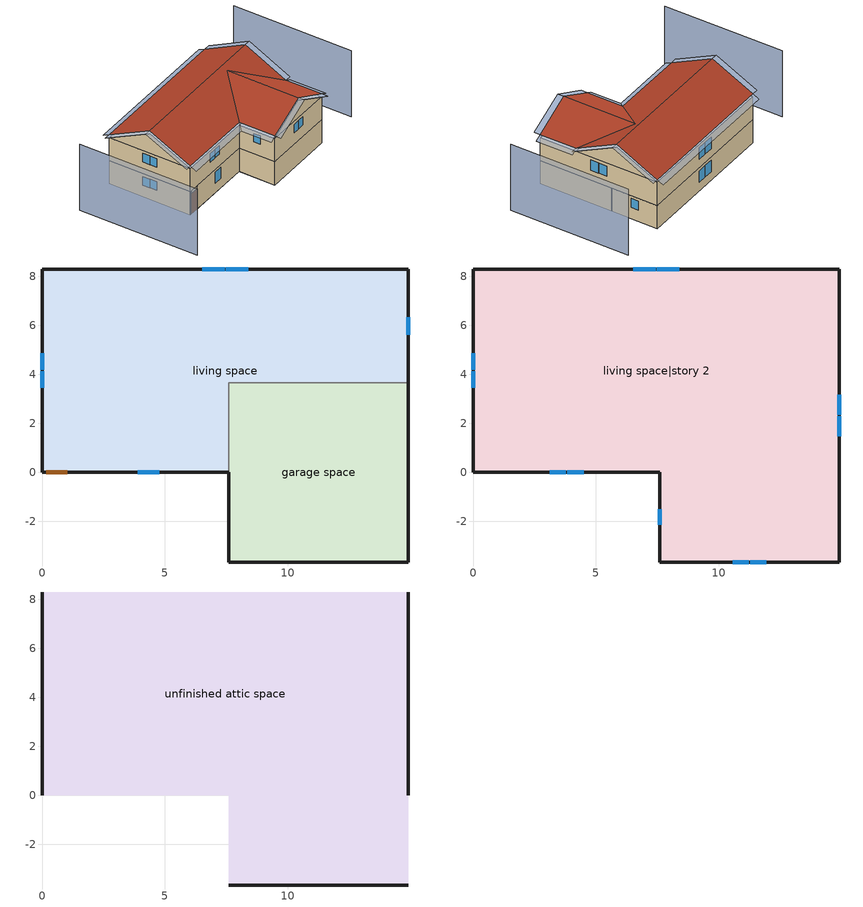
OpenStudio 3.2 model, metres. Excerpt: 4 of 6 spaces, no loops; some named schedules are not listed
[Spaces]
garage space
 floor foundation (FloorFndGrndUnfinSlab): 7.61,-3.66 7.61,3.66 14.92,3.66 14.92,-3.66 z0
 wall outside (WallExtUninsUnfin): 7.61,0 7.61,-3.66 14.92,-3.66 14.92,3.66 z0:2.44
 wall to living space (WallIntFinInsUnfin Reversed): 14.92,3.66 7.61,3.66 7.61,0 z0:2.44
living space
 floor foundation (FloorFndGrndFinSlab): 0,0 0,8.29 14.92,8.29 14.92,3.66 7.61,3.66 7.61,0 z0
 wall outside (WallExtInsFin): 14.92,3.66 14.92,8.29 0,8.29 0,0 0.13,0 1.05,0 7.61,0 z0:2.44
 window (WindowConstruction): 3.89,0 4.76,0 z0.98:2.13; 8.4,8.29 7.49,8.29 / 7.43,8.29 6.53,8.29 z0.93:2.13; 0,4.85 0,4.18 / 0,4.11 0,3.44 z1.23:2.13; 14.92,5.62 14.92,6.33 z1.18:2.13
 door (Door): 0.15,0 1.02,0 z0:2.13
living space|story 2
 floor to garage space (FloorFinInsUnfin): 14.92,3.66 14.92,-3.66 7.61,-3.66 7.61,3.66 z2.44
 floor to living space (FloorFinUninsFin): 14.92,8.29 14.92,3.66 7.61,3.66 7.61,0 0,0 0,8.29 z2.44
 wall outside (WallExtInsFin): 0,8.29 0,0 7.61,0 7.61,-3.66 14.92,-3.66 14.92,8.29 0,8.29 z2.44:4.88
 window (WindowConstruction): 10.58,-3.66 11.23,-3.66 / 11.29,-3.66 11.94,-3.66 z3.71:4.57; 3.11,0 3.77,0 / 3.83,0 4.5,0 z3.69:4.57; 8.4,8.29 7.49,8.29 / 7.43,8.29 6.53,8.29 z3.37:4.57; 0,4.85 0,4.18 / 0,4.11 0,3.44 z3.67:4.57; 7.61,-1.51 7.61,-2.15 z3.73:4.57; 14.92,1.48 14.92,2.29 / 14.92,2.35 14.92,3.16 z3.49:4.57
unfinished attic space
 floor to living space|story 2 (FloorFinInsUnfinAttic): 14.92,8.29 14.92,0 0,0 0,8.29 z4.88; 7.61,-3.66 7.61,0 14.92,0 14.92,-3.66 z4.88
 wall outside (WallExtUninsUnfin): 0,4.14,6.95 0,8.29,4.88 0,0,4.88; 14.92,4.14,6.95 14.92,0,4.88 14.92,8.29,4.88; 7.61,-3.66,4.88 14.92,-3.66,4.88 11.26,-3.66,6.71
 roof outside (RoofUnfinInsExt): 0,4.14,7.25 14.92,4.14,7.25 14.92,8.29,5.18 0,8.29,5.18; 7.61,0,5.18 7.61,-3.66,5.18 11.26,-3.66,7.01 11.26,3.66,7.01; 14.92,0,5.18 11.26,3.66,7.01 11.26,-3.66,7.01 14.92,-3.66,5.18; 0,4.14,7.25 0,0,5.18 7.61,0,5.18 11.26,3.66,7.01 14.92,0,5.18 14.92,4.14,7.25
shading: -4.57,8.29 -4.57,-3.66 / 19.49,-3.66 19.49,8.29 z0:6.95; 14.92,5.62 14.92,6.33 z1.18:2.13; 14.92,2.35 14.92,3.16 / 14.92,1.48 14.92,2.29 z3.49:4.57; 3.89,0 4.76,0 z0.98:2.13; 0,4.11 0,3.44 / 0,4.85 0,4.18 z1.23:2.13; 3.83,0 4.5,0 / 3.11,0 3.77,0 z3.69:4.57; 10.58,-3.66 11.23,-3.66 / 11.29,-3.66 11.94,-3.66 z3.71:4.57; 8.4,8.29 7.49,8.29 / 7.43,8.29 6.53,8.29 z3.37:4.57; 8.4,8.29 7.49,8.29 / 7.43,8.29 6.53,8.29 z0.93:2.13; 0,4.11 0,3.44 / 0,4.85 0,4.18 z3.67:4.57; 7.61,-1.51 7.61,-2.15 z3.73:4.57; 15.53,-3.66,4.88 15.53,0,4.88 14.92,0,5.18 14.92,-3.66,5.18; 11.26,-4.27,7.01 14.92,-4.27,5.18 14.92,-3.66,5.18 11.26,-3.66,7.01; -0.61,8.29,5.18 -0.61,4.14,7.25 0,4.14,7.25 0,8.29,5.18; 15.53,4.14,7.25 15.53,8.29,5.18 14.92,8.29,5.18 14.92,4.14,7.25; 14.92,8.9,4.88 0,8.9,4.88 0,8.29,5.18 14.92,8.29,5.18; -0.61,4.14,7.25 -0.61,0,5.18 0,0,5.18 0,4.14,7.25; 0,-0.61,4.88 7.61,-0.61,4.88 7.61,0,5.18 0,0,5.18; 15.53,0,5.18 15.53,4.14,7.25 14.92,4.14,7.25 14.92,0,5.18; 7,0,4.88 7,-3.66,4.88 7.61,-3.66,5.18 7.61,0,5.18; 7.61,-4.27,5.18 11.26,-4.27,7.01 11.26,-3.66,7.01 7.61,-3.66,5.18
[Building]
Building 1: North Axis {deg}=0; Standards Number of Stories=2; Standards Number of Above Ground Stories=2; Standards Building Type=singlefamilydetached; Standards Number of Living Units=1
[Site]
Burlington International Ap_VT_USA: Latitude {deg}=44.47; Longitude {deg}=-73.15; Time Zone {hr}=-5; Elevation {m}=101; Terrain=Suburbs
[ClimateZones]
Climate Zone Institution Name 1=Building America; Climate Zone Document Year 1=0; Climate Zone Value 1=Cold
[Site:WaterMainsTemperature]
Calculation Method=Correlation; Annual Average Outdoor Air Temperature {C}=7.86614; Maximum Difference In Monthly Average Outdoor Air Temperatures {deltaC}=28.2745
[Site:GroundTemperature:Deep]
7.86614, 7.86614, 7.86614, 7.86614, 7.86614, 7.86614, 7.86614, 7.86614, 7.86614, 7.86614, 7.86614, 7.86614
[Material] Roughness=Rough
Name | Thickness {m} | Conductivity {W/m-K} | Density {kg/m3} | Specific Heat {J/kg-K} | Thermal Absorptance | Solar Absorptance | Visible Absorptance
Drywall 0.5 in. | 0.0127 | 0.160291 | 801 | 837.4 | 0.9 | 0.5 | 0.1
FloorUATrussandIns | 0.0889 | 0.0564573 | 50.7834 | 1165.1 | 0.9 | 0.5 | 0.9
FloorUAAdditionalCeilingIns | 0.196342 | 0.0539976 | 16.02 | 1046.75
Slate | 0.009525 | 0.162714 | 1121.4 | 1465.45 | 0.75 | 0.87 | 0.87
RoofSheathing | 0.01905 | 0.115458 | 512.64 | 1214.23 | 0.82 | 0.3 | 0.3
RoofUARoofIns | 0.18415 | 8.02397 | 37.0049 | 1207.88 | 0.75 | 0.87 | 0.75
Wood, Medium/Dark | 0.0254 | 0.102417 | 544.68 | 1172.36 | 0.92 | 0.75 | 0.75
WallSheathing | 0.0127 | 0.115458 | 512.64 | 1214.23 | 0.82 | 0.3 | 0.3
WallStudAndCavity | 0.1397 | 0.0586995 | 148.393 | 1174.04 | 0.92 | 0.75 | 0.92
WallStudAndCavity 1 | 0.1397 | 0.0595086 | 148.393 | 1174.04 | 0.82 | 0.3 | 0.82
WallStudAndCavity 2 | 0.0889 | 0.384544 | 83.0341 | 1211.67 | 0.92 | 0.75 | 0.92
WallStudAndCavity 3 | 0.0889 | 0.397942 | 83.0341 | 1211.67 | 0.82 | 0.3 | 0.3
res furniture material living space|story 2 | 0.1524 | 0.115458 | 640.8 | 1214.23 | 0.9 | 0.6 | 0.1
FoundationIntHorizIns; FoundationIntVertIns | 0.051816 | 0.029427 | 32.04 | 1214.23
FootingMaterial; FootingMaterial 1 | 0.2032 | 1.803125 | 2242.8 | 837.4 | 0.9
Concrete 4.0 in. | 0.1016 | 1.803125 | 2242.8 | 837.4 | 0.9
Floor Covering | 0.0127 | 0.0433444 | 54.468 | 1339.84 | 0.9 | 0.9
FloorIns | 0.1397 | 1.90491 | 67.691 | 1210.98 | 0.82 | 0.3 | 0.3
Wood Floor | 0.015875 | 0.115458 | 544.68 | 1214.23
FloorFinStudAndAirFloor | 0.1397 | 0.557395 | 67.691 | 1210.98 | 0.9 | 0.5 | 0.9
DoorMaterial | 0.04445 | 0.0612267 | 512.64 | 1214.23 | 0.82 | 0.3 | 0.3
[Construction]
FloorFinInsUnfinAttic: Drywall 0.5 in., FloorUATrussandIns, FloorUAAdditionalCeilingIns
RoofUnfinInsExt: Slate, RoofSheathing, RoofUARoofIns
WallExtInsFin: Wood, Medium/Dark, WallSheathing, WallStudAndCavity, Drywall 0.5 in.
WallIntFinInsUnfin Reversed: WallStudAndCavity 1, WallSheathing
WallExtUninsUnfin: Wood, Medium/Dark, WallSheathing, WallStudAndCavity 2
WallIntFinUninsFin: WallStudAndCavity 3, Drywall 0.5 in.
res furniture construction living space|story 2; res furniture construction garage space; res furniture construction living space: res furniture material living space|story 2
FootingConstruction: FootingMaterial
FloorFndGrndFinSlab: Concrete 4.0 in., Floor Covering
FootingConstruction 1: FootingMaterial 1
FloorFndGrndUnfinSlab: Concrete 4.0 in.
FloorFinInsUnfin: FloorIns, RoofSheathing, Wood Floor, Floor Covering
FloorFinUninsFin: Drywall 0.5 in., FloorFinStudAndAirFloor, RoofSheathing, Wood Floor, Floor Covering
WindowConstruction: WindowMaterial
Door: DoorMaterial
[WindowMaterial:SimpleGlazingSystem]
WindowMaterial: U-Factor {W/m2-K}=4.76952; Solar Heat Gain Coefficient=0.63
[ThermalZone] Use Ideal Air Loads=No
living zone: Thermostat=living zone temperature setpoint
garage zone; unfinished attic zone: 
res ds res fur oil asys ret air zone; res ds res ac asys ret air zone: Volume {m3}=0.25
[Sizing:Zone] Zone Cooling Design Supply Air Temperature Input Method=SupplyAirTemperature; Zone Cooling Design Supply Air Temperature {C}=14; Zone Cooling Design Supply Air Temperature Difference {deltaC}=11.11; Zone Heating Design Supply Air Temperature Input Method=SupplyAirTemperature; Zone Heating Design Supply Air Temperature {C}=40; Zone Heating Design Supply Air Temperature Difference {deltaC}=11.11; Zone Cooling Design Supply Air Humidity Ratio {kg-H2O/kg-air}=0.0085; Zone Heating Design Supply Air Humidity Ratio {kg-H2O/kg-air}=0.008; Cooling Design Air Flow Method=DesignDay; Heating Design Air Flow Method=DesignDay; Account for Dedicated Outdoor Air System=No; Dedicated Outdoor Air System Control Strategy=NeutralSupplyAir; Dedicated Outdoor Air Low Setpoint Temperature for Design {C}=autosize; Dedicated Outdoor Air High Setpoint Temperature for Design {C}=autosize
garage zone; unfinished attic zone; res ds res fur oil asys ret air zone; res ds res ac asys ret air zone
[Space]
Name | Space Type | Thermal Zone | Building Unit
garage space | Space Type 1 | garage zone
living space; living space|story 2 | Space Type 2 | living zone | unit 1
unfinished attic space | Space Type 3 | unfinished attic zone
res ds res fur oil asys ret air space |  | res ds res fur oil asys ret air zone
res ds res ac asys ret air space |  | res ds res ac asys ret air zone
[SpaceType]
Name | Standards Space Type
Space Type 1 | garage
Space Type 2 | living
Space Type 3 | unfinished attic
[BuildingUnit]
unit 1: Building Unit Type=Residential
[External:File]
schedules.csv: File=schedules.csv
[People:Definition] Number of People Calculation Method=People; Fraction Radiant=0.319734; Sensible Heat Fraction=0.573; Carbon Dioxide Generation Rate {m3/s-W}=0; Enable ASHRAE 55 Comfort Warnings=No; Mean Radiant Temperature Calculation Type=ZoneAveraged
Name | Number of People {people}
res occupants|living space|story 2 | 1.82445
res occupants|living space | 1.17555
[People] Number of People Schedule=occupants; Activity Level Schedule=res occupants activity schedule; Multiplier=1
Name | People Definition | Space or SpaceType
res occupants|living space|story 2 | res occupants|living space|story 2 | living space|story 2
res occupants|living space | res occupants|living space | living space
[InternalMass:Definition] Design Level Calculation Method=SurfaceArea
Name | Construction | Surface Area {m2}
living space|story 2 Partition | WallIntFinUninsFin | 150.456
living space Partition | WallIntFinUninsFin | 96.9443
res furniture mass living space|story 2 | res furniture construction living space|story 2 | 60.1826
res furniture mass garage space | res furniture construction garage space | 5.35122
res furniture mass living space | res furniture construction living space | 38.7777
[InternalMass] Multiplier=1
Name | Internal Mass Definition | Space or SpaceType
living space|story 2 Partition | living space|story 2 Partition | living space|story 2
living space Partition | living space Partition | living space
res furniture mass living space|story 2 | res furniture mass living space|story 2 | living space|story 2
res furniture mass garage space | res furniture mass garage space | garage space
res furniture mass living space | res furniture mass living space | living space
[Foundation:Kiva] Wall Height Above Grade {m}=0.2032; Wall Depth Below Slab {m}=0.2032
Name | Interior Horizontal Insulation Material | Interior Horizontal Insulation Depth {m} | Interior Horizontal Insulation Width {m} | Interior Vertical Insulation Material | Interior Vertical Insulation Depth {m} | Footing Wall Construction
Foundation Kiva 1 | FoundationIntHorizIns | 0 | 0.6096 | FoundationIntVertIns | 0.1016 | FootingConstruction
Foundation Kiva 2 |  |  |  |  |  | FootingConstruction 1
[Foundation:Kiva:Settings]
Soil Conductivity {W/m-K}=1.731; Soil Density {kg/m3}=1842.3; Soil Specific Heat {J/kg-K}=418.7; Ground Solar Absorptivity=0.9; Ground Thermal Absorptivity=0.9; Ground Surface Roughness {m}=0.03; Far-Field Width {m}=40; Deep-Ground Boundary Condition=ZeroFlux; Deep-Ground Depth {m}=40; Minimum Cell Dimension {m}=0.02; Maximum Cell Growth Coefficient=1.5; Simulation Timestep=Hourly
[SurfaceProperty:ExposedFoundationPerimeter] Exposed Perimeter Calculation Method=TotalExposedPerimeter
Name | Total Exposed Perimeter {m}
Surface 7 | 35.4506
Surface 1 | 18.288
[WaterUse:Equipment:Definition]
Name | Peak Flow Rate {m3/s} | Target Temperature Schedule
res shower | 3.02864e-05 | fixtures temperature schedule
res sink | 1.80964e-05 | fixtures temperature schedule
res bath | 4.9678e-05 | fixtures temperature schedule
res shower dist; res sink dist; res bath dist | 0 | fixtures temperature schedule
res cw | 4.39762e-06 | res cw temperature schedule
res dw | 6.40896e-06 | res dw temperature schedule
[WaterUse:Equipment] Space=living space|story 2
Name | Water Use Equipment Definition | Flow Rate Fraction Schedule
res shower | res shower | showers
res sink | res sink | sinks
res bath | res bath | baths
res shower dist | res shower dist | showers
res sink dist | res sink dist | sinks
res bath dist | res bath dist | baths
res cw | res cw | clothes_washer
res dw | res dw | dishwasher
[OtherEquipment:Definition] Design Level Calculation Method=EquipmentLevel
Name | Design Level {W} | Fraction Latent | Fraction Radiant | Fraction Lost
res shower | 870.98 | 0.487229 | 0 | 0
res sink | 181.734 | 0.312323 | 0 | 0
res bath | 732.88 | 0 | 0 | 0
res hot water distribution | 2733.76 | 0 | 0 | 0
res ds res fur oil asys SupSLkToLvEq; res ds res fur oil asys SupLatLkToLvEq; res ds res fur oil asys SupDCnToLvEq; res ds res fur oil asys SupDCnToAhEq; res ds res fur oil asys RetDCnToPlEq; res ds res fur oil asys RetDCnToAhEquip; res ds res fur oil asys SupSLkToAhEq; res ds res fur oil asys SupLatLkToAhEq; res ds res fur oil asys RetSLkEq; res ds res fur oil asys RetLatLkEq; res ds res ac asys SupSLkToLvEq; res ds res ac asys SupLatLkToLvEq; res ds res ac asys SupDCnToLvEq; res ds res ac asys SupDCnToAhEq; res ds res ac asys RetDCnToPlEq; res ds res ac asys RetDCnToAhEquip; res ds res ac asys SupSLkToAhEq; res ds res ac asys SupLatLkToAhEq; res ds res ac asys RetSLkEq; res ds res ac asys RetLatLkEq | 0
[OtherEquipment]
Name | Other Equipment Definition | Space or SpaceType | Schedule | Fuel Type
res shower | res shower | living space|story 2 | showers
res sink | res sink | living space|story 2 | sinks
res bath | res bath | living space|story 2 | baths
res hot water distribution | res hot water distribution | living space|story 2 | showers
res ds res fur oil asys SupSLkToLvEq | res ds res fur oil asys SupSLkToLvEq | living space|story 2 | Always On Discrete | None
res ds res fur oil asys SupLatLkToLvEq | res ds res fur oil asys SupLatLkToLvEq | living space|story 2 | Always On Discrete | None
res ds res fur oil asys SupDCnToLvEq | res ds res fur oil asys SupDCnToLvEq | living space|story 2 | Always On Discrete | None
res ds res fur oil asys SupDCnToAhEq | res ds res fur oil asys SupDCnToAhEq | unfinished attic space | Always On Discrete | None
res ds res fur oil asys RetDCnToPlEq | res ds res fur oil asys RetDCnToPlEq | res ds res fur oil asys ret air space | Always On Discrete | None
res ds res fur oil asys RetDCnToAhEquip | res ds res fur oil asys RetDCnToAhEquip | unfinished attic space | Always On Discrete | None
res ds res fur oil asys SupSLkToAhEq | res ds res fur oil asys SupSLkToAhEq | unfinished attic space | Always On Discrete | None
res ds res fur oil asys SupLatLkToAhEq | res ds res fur oil asys SupLatLkToAhEq | unfinished attic space | Always On Discrete | None
res ds res fur oil asys RetSLkEq | res ds res fur oil asys RetSLkEq | res ds res fur oil asys ret air space | Always On Discrete | None
res ds res fur oil asys RetLatLkEq | res ds res fur oil asys RetLatLkEq | res ds res fur oil asys ret air space | Always On Discrete | None
res ds res ac asys SupSLkToLvEq | res ds res ac asys SupSLkToLvEq | living space|story 2 | Always On Discrete | None
res ds res ac asys SupLatLkToLvEq | res ds res ac asys SupLatLkToLvEq | living space|story 2 | Always On Discrete | None
res ds res ac asys SupDCnToLvEq | res ds res ac asys SupDCnToLvEq | living space|story 2 | Always On Discrete | None
res ds res ac asys SupDCnToAhEq | res ds res ac asys SupDCnToAhEq | unfinished attic space | Always On Discrete | None
res ds res ac asys RetDCnToPlEq | res ds res ac asys RetDCnToPlEq | res ds res ac asys ret air space | Always On Discrete | None
res ds res ac asys RetDCnToAhEquip | res ds res ac asys RetDCnToAhEquip | unfinished attic space | Always On Discrete | None
res ds res ac asys SupSLkToAhEq | res ds res ac asys SupSLkToAhEq | unfinished attic space | Always On Discrete | None
res ds res ac asys SupLatLkToAhEq | res ds res ac asys SupLatLkToAhEq | unfinished attic space | Always On Discrete | None
res ds res ac asys RetSLkEq | res ds res ac asys RetSLkEq | res ds res ac asys ret air space | Always On Discrete | None
res ds res ac asys RetLatLkEq | res ds res ac asys RetLatLkEq | res ds res ac asys ret air space | Always On Discrete | None
[EnergyManagementSystem:Sensor]
Name | Output Variable or Output Meter Index Key | Output Variable or Output Meter
res_shower_vol | res shower | Water Use Equipment Hot Water Volume
res_shower_mixsp | fixtures temperature schedule | Schedule Value
res_nv_pb_s |  | Site Outdoor Air Barometric Pressure
res_af_vw_s |  | Site Wind Speed
res_nv_wt_s |  | Site Outdoor Air Humidity Ratio
res_nv_1_nva_s | res nv_1 avail schedule | Schedule Value
res_nv_1_sp_s | res nv_1 temp schedule | Schedule Value
res_ds_res_fur_oil_asys_ah_mfr_s | Node 25 | System Node Mass Flow Rate
res_ds_res_fur_oil_asys_ah_vfr_s | Node 25 | System Node Current Density Volume Flow Rate
res_ds_res_fur_oil_asys_ah_tt_s | Node 25 | System Node Temperature
res_ds_res_fur_oil_asys_ra_t_s | Node 28 | System Node Temperature
res_ds_res_fur_oil_asys_ah_wt_s | Node 25 | System Node Humidity Ratio
res_ds_res_fur_oil_asys_ra_w_s | Node 28 | System Node Humidity Ratio
res_ds_res_fur_oil_asys_ah_t_s; res_ds_res_ac_asys_ah_t_s | unfinished attic zone | Zone Air Temperature
res_ds_res_fur_oil_asys_ah_w_s; res_ds_res_ac_asys_ah_w_s | unfinished attic zone | Zone Mean Air Humidity Ratio
res_ds_res_ac_asys_ah_mfr_s | Node 18 | System Node Mass Flow Rate
res_ds_res_ac_asys_ah_vfr_s | Node 18 | System Node Current Density Volume Flow Rate
res_ds_res_ac_asys_ah_tt_s | Node 18 | System Node Temperature
res_ds_res_ac_asys_ra_t_s | Node 21 | System Node Temperature
res_ds_res_ac_asys_ah_wt_s | Node 18 | System Node Humidity Ratio
res_ds_res_ac_asys_ra_w_s | Node 21 | System Node Humidity Ratio
res_infil_1_range_sch_s | res mv_1 range exhaust schedule | Schedule Value
res_infil_1_bath_sch_s | res mv_1 bath exhaust schedule | Schedule Value
res_infil_1_dryer_sch_s | clothes_dryer_exhaust | Schedule Value
res_infil_1_wh_sch_s | Always On Discrete | Schedule Value
[EnergyManagementSystem:Program]
res_shower_sag: If res_shower_vol > 0; Set ShowerTime=SystemTimeStep; Else; Set ShowerTime=0; EndIf; If (res_shower_vol > 0) && (res_shower_mixsp > res_shower_tout); Set ShowerSag=SystemTimeStep; Set ShowerE=res_shower_vol*4141170*(res_shower_mixsp-res_shower_tout); Else; Set ShowerSag=0; Set ShowerE=0; EndIf
res_nv_1_program: Set Tdiff = res_af_1_tin_s-res_af_1_tt_s; Set dT = (@Abs Tdiff); Set pt = (@RhFnTdbWPb res_af_1_tt_s res_nv_wt_s res_nv_pb_s); Set NVA = 5167.30441504566; Set Cs = 0.00017926040778923255; Set Cw = 8.70903777141566e-05; Set MNV = 3.351456109977612; Set MHR = 0.0115; Set MRH = 0.7; Set temp1 = (res_nv_1_nva_s*NVA); Set SGNV = temp1*((((Cs*dT)+(Cw*(res_af_vw_s^2)))^0.5)/1000); If (res_nv_wt_s<MHR) && (pt<MRH) && (res_af_1_tin_s>res_nv_1_sp_s); Set temp2 = (res_af_1_tin_s-res_nv_1_sp_s); Set NVadj1 = temp2/(res_af_1_tin_s-res_af_1_tt_s); Set NVadj2 = (@Min NVadj1 1); Set NVadj3 = (@Max NVadj2 0); Set NVadj = SGNV*NVadj3; Set res_nv_1_flow_act = (@Min NVadj MNV); Else; Set res_nv_1_flow_act = 0; EndIf
res_ds_res_fur_oil_asys_program: Set res_ds_res_fur_oil_asys_AhMfr = res_ds_res_fur_oil_asys_ah_mfr_s; Set res_ds_res_fur_oil_asys_FanRtf = res_ds_res_fur_oil_asys_fan_rtf_s; Set res_ds_res_fur_oil_asys_AhVfr = res_ds_res_fur_oil_asys_ah_vfr_s; Set res_ds_res_fur_oil_asys_AhTt = res_ds_res_fur_oil_asys_ah_tt_s; Set res_ds_res_fur_oil_asys_AhWt = res_ds_res_fur_oil_asys_ah_wt_s; Set res_ds_res_fur_oil_asys_RaT = res_ds_res_fur_oil_asys_ra_t_s; Set res_ds_res_fur_oil_asys_RaW = res_ds_res_fur_oil_asys_ra_w_s; Set res_ds_res_fur_oil_asys_AhT = res_ds_res_fur_oil_asys_ah_t_s; Set res_ds_res_fur_oil_asys_AhW = res_ds_res_fur_oil_asys_ah_w_s; Run res_ds_res_fur_oil_asys_lk_subrout; Set res_ds_res_fur_oil_asys_SupSLkToLvEq_act = res_ds_res_fur_oil_asys_SupSLkToLv; Set res_ds_res_fur_oil_asys_SupLatLkToLvEq_act = res_ds_res_fur_oil_asys_SupLatLkToLv; Set res_ds_res_fur_oil_asys_SupDCnToLvEq_act = res_ds_res_fur_oil_asys_SupDCnToLv; Set res_ds_res_fur_oil_asys_SupDCnToAhEq_act = res_ds_res_fur_oil_asys_SupDCnToAh; Set res_ds_res_fur_oil_asys_SupSLkToAhEq_act = res_ds_res_fur_oil_asys_SupSLkToAh; Set res_ds_res_fur_oil_asys_SupLatLkToAhEq_act = res_ds_res_fur_oil_asys_SupLatLkToAh; Set res_ds_res_fur_oil_asys_RetSLkEq_act = res_ds_res_fur_oil_asys_RetSLk; Set res_ds_res_fur_oil_asys_RetLatLkEq_act = res_ds_res_fur_oil_asys_RetLatLk; Set res_ds_res_fur_oil_asys_RetDCnToPlEq_act = res_ds_res_fur_oil_asys_RetDCnToPl; Set res_ds_res_fur_oil_asys_RetDCnToAhEquip_act = res_ds_res_fur_oil_asys_RetDCnToAh; Set res_ds_res_fur_oil_asys_AhToLivMix_act = res_ds_res_fur_oil_asys_AhToLiv; Set res_ds_res_fur_oil_asys_LivToAhMix_act = res_ds_res_fur_oil_asys_LivToAh
res_ds_res_ac_asys_program: Set res_ds_res_ac_asys_AhMfr = res_ds_res_ac_asys_ah_mfr_s; Set res_ds_res_ac_asys_FanRtf = res_ds_res_ac_asys_fan_rtf_s; Set res_ds_res_ac_asys_AhVfr = res_ds_res_ac_asys_ah_vfr_s; Set res_ds_res_ac_asys_AhTt = res_ds_res_ac_asys_ah_tt_s; Set res_ds_res_ac_asys_AhWt = res_ds_res_ac_asys_ah_wt_s; Set res_ds_res_ac_asys_RaT = res_ds_res_ac_asys_ra_t_s; Set res_ds_res_ac_asys_RaW = res_ds_res_ac_asys_ra_w_s; Set res_ds_res_ac_asys_AhT = res_ds_res_ac_asys_ah_t_s; Set res_ds_res_ac_asys_AhW = res_ds_res_ac_asys_ah_w_s; Run res_ds_res_ac_asys_lk_subrout; Set res_ds_res_ac_asys_SupSLkToLvEq_act = res_ds_res_ac_asys_SupSLkToLv; Set res_ds_res_ac_asys_SupLatLkToLvEq_act = res_ds_res_ac_asys_SupLatLkToLv; Set res_ds_res_ac_asys_SupDCnToLvEq_act = res_ds_res_ac_asys_SupDCnToLv; Set res_ds_res_ac_asys_SupDCnToAhEq_act = res_ds_res_ac_asys_SupDCnToAh; Set res_ds_res_ac_asys_SupSLkToAhEq_act = res_ds_res_ac_asys_SupSLkToAh; Set res_ds_res_ac_asys_SupLatLkToAhEq_act = res_ds_res_ac_asys_SupLatLkToAh; Set res_ds_res_ac_asys_RetSLkEq_act = res_ds_res_ac_asys_RetSLk; Set res_ds_res_ac_asys_RetLatLkEq_act = res_ds_res_ac_asys_RetLatLk; Set res_ds_res_ac_asys_RetDCnToPlEq_act = res_ds_res_ac_asys_RetDCnToPl; Set res_ds_res_ac_asys_RetDCnToAhEquip_act = res_ds_res_ac_asys_RetDCnToAh; Set res_ds_res_ac_asys_AhToLivMix_act = res_ds_res_ac_asys_AhToLiv; Set res_ds_res_ac_asys_LivToAhMix_act = res_ds_res_ac_asys_LivToAh
res_infil_1_program: Set p_m = 0.14; Set p_s = 0.22; Set s_m = 270; Set s_s = 370; Set z_m = 9.99744; Set z_s = 4.8768; Set f_t = (((s_m/z_m)^p_m)*((z_s/s_s)^p_s)); Set Tdiff = res_af_1_tin_s-res_af_1_tt_s; Set dT = @Abs Tdiff; Set c = 0.1298; Set Cs = 0.1068; Set Cw = 0.1505; Set n = 0.65; Set sft = (f_t*0.7000000000000001); Set temp1 = ((c*Cw)*((sft*res_af_vw_s)^(2*n)))^2; Set Qn = (((c*Cs*(dT^n))^2)+temp1)^0.5; Set Tdiff = res_af_1_tin_s-res_af_1_tt_s; Set QWHV = res_infil_1_wh_sch_s*0.0; Set Qrange = res_infil_1_range_sch_s*0.0472; Set Qdryer = res_infil_1_dryer_sch_s*0.0472; Set Qbath = res_infil_1_bath_sch_s*0.0472; Set QductsOut = 0; Set QductsIn = 0; Set QductsOut = QductsOut+res_ds_res_fur_oil_asys_lk_ret_fan_equiv; Set QductsIn = QductsIn+res_ds_res_fur_oil_asys_lk_sup_fan_equiv; Set QductsOut = QductsOut+res_ds_res_ac_asys_lk_ret_fan_equiv; Set QductsIn = QductsIn+res_ds_res_ac_asys_lk_sup_fan_equiv; Set Qout = Qrange+Qbath+Qdryer+QductsOut; Set Qin = QWHV+QductsIn; Set faneff_wh = 1; Set res_infil_1_house_fan_act = (QWHV*300)/faneff_wh*0; Set faneff_sp = 0.4719474432000001; Set res_infil_1_range_fan_act = (Qrange*300)/faneff_sp; Set res_infil_1_bath_fan_act = (Qbath*300)/faneff_sp; Set Qfan = (@Max Qout Qin); If Qfan > 0; Set Qavg = ((Qout + Qin) / 2.0); If ((@Abs (Qout - Qavg)) / Qavg) <= 0.1; Set phi = 1; Else; Set phi = (Qn / (Qn + Qfan)); EndIf; Set Qinf_adj = phi * Qn; Else; Set Qinf_adj = Qn; EndIf; Set res_infil_1_flow_act = Qfan + Qinf_adj
[EnergyManagementSystem:ProgramCallingManager]
res shower sag: EndOfSystemTimestepAfterHVACReporting; res_shower_sag
res af_1 program calling manager: BeginTimestepBeforePredictor; res_infil_1_program; res_nv_1_program
res ds res fur oil asys program calling manager: EndOfSystemTimestepAfterHVACReporting; res_ds_res_fur_oil_asys_program
res ds res ac asys program calling manager: EndOfSystemTimestepAfterHVACReporting; res_ds_res_ac_asys_program
[EnergyManagementSystem:OutputVariable] Type of Data in Variable=Summed; Update Frequency=SystemTimestep; EMS Program or Subroutine=res_shower_sag
Name | EMS Variable | Units
Unmet Shower Energy|unit 1 | ShowerE | J
Unmet Shower Time|unit 1 | ShowerSag | hr
Shower Draw Time|unit 1 | ShowerTime | hr
[ThermostatSetpoint:DualSetpoint]
living zone temperature setpoint: Heating Setpoint Temperature Schedule=res heating setpoint; Cooling Setpoint Temperature Schedule=res cooling setpoint
[ElectricEquipment:Definition] Design Level Calculation Method=EquipmentLevel
Name | Design Level {W} | Fraction Latent | Fraction Radiant | Fraction Lost
res ceil fan | 12.6898 | 0 | 0.558 | 0
res refrig | 71.9878 | 0 | 0 | 0
res cw | 231.795 | 0 | 0.48 | 0.2
res cd electric | 3437.51 | 0.05 | 0.09 | 0.8
res dw | 592.872 | 0.15 | 0.36 | 0.25
res range electric | 1279.88 | 0.3 | 0.24 | 0.3
res misc plug loads|living space|story 2 | 176.81 | 0.021 | 0.558 | 0.049
res misc plug loads|living space | 113.925 | 0.021 | 0.558 | 0.049
res infil_1 house fan; res infil_1 range fan; res infil_1 bath fan | 0 | 0 | 0 | 1
[ElectricEquipment]
Name | Electric Equipment Definition | Space or SpaceType | Schedule
res ceil fan | res ceil fan | living space|story 2 | ceiling_fan
res refrig | res refrig | living space|story 2 | res refrig schedule
res cw | res cw | living space|story 2 | clothes_washer_power
res cd electric | res cd electric | living space|story 2 | clothes_dryer
res dw | res dw | living space|story 2 | dishwasher_power
res range electric | res range electric | living space|story 2 | cooking_range
res misc plug loads|living space|story 2 | res misc plug loads|living space|story 2 | living space|story 2 | plug_loads
res misc plug loads|living space | res misc plug loads|living space | living space | plug_loads
res infil_1 house fan | res infil_1 house fan | living space|story 2 | Always On Discrete
res infil_1 range fan | res infil_1 range fan | living space|story 2 | Always On Discrete
res infil_1 bath fan | res infil_1 bath fan | living space|story 2 | Always On Discrete
[Lights:Definition] Design Level Calculation Method=LightingLevel; Fraction Radiant=0.6; Fraction Visible=0.2; Return Air Fraction=0
Name | Lighting Level {W}
res lighting interior living space|story 2 | 203.554
res lighting interior living space | 131.157
res lighting garage garage space | 4.07527
[Lights] Fraction Replaceable=1
Name | Lights Definition | Space or SpaceType | Schedule
res lighting interior living space|story 2 | res lighting interior living space|story 2 | living space|story 2 | lighting_interior
res lighting interior living space | res lighting interior living space | living space | lighting_interior
res lighting garage garage space | res lighting garage garage space | garage space | lighting_garage
[Exterior:Lights:Definition]
res lighting exterior: Design Level {W}=9.50148
[Exterior:Lights]
res lighting exterior: Exterior Lights Definition=res lighting exterior; Schedule=lighting_exterior
[SpaceInfiltration:EffectiveLeakageArea] Schedule=Always On Discrete
Name | Space or SpaceType | Effective Air Leakage Area {cm2} | Stack Coefficient | Wind Coefficient
res infil|garage space | garage space | 272.013 | 0.000129067 | 4.38083e-05
res infil|unfinished attic space | unfinished attic space | 5010.2 | 0.000165209 | 4.21522e-05
[SpaceInfiltration:DesignFlowRate] Space or SpaceType=living space|story 2; Schedule=Always On Discrete; Design Flow Rate Calculation Method=Flow/Space; Design Flow Rate {m3/s}=0
res nv_1 flow; res infil_1 flow
[EnergyManagementSystem:Actuator]
Name | Actuated Component | Actuated Component Type | Actuated Component Control Type
res_nv_1_flow_act | res nv_1 flow | Zone Infiltration | Air Exchange Flow Rate
res_ds_res_fur_oil_asys_SupSLkToLvEq_act | res ds res fur oil asys SupSLkToLvEq | OtherEquipment | Power Level
res_ds_res_fur_oil_asys_SupLatLkToLvEq_act | res ds res fur oil asys SupLatLkToLvEq | OtherEquipment | Power Level
res_ds_res_fur_oil_asys_SupDCnToLvEq_act | res ds res fur oil asys SupDCnToLvEq | OtherEquipment | Power Level
res_ds_res_fur_oil_asys_SupDCnToAhEq_act | res ds res fur oil asys SupDCnToAhEq | OtherEquipment | Power Level
res_ds_res_fur_oil_asys_RetDCnToPlEq_act | res ds res fur oil asys RetDCnToPlEq | OtherEquipment | Power Level
res_ds_res_fur_oil_asys_RetDCnToAhEquip_act | res ds res fur oil asys RetDCnToAhEquip | OtherEquipment | Power Level
res_ds_res_fur_oil_asys_SupSLkToAhEq_act | res ds res fur oil asys SupSLkToAhEq | OtherEquipment | Power Level
res_ds_res_fur_oil_asys_SupLatLkToAhEq_act | res ds res fur oil asys SupLatLkToAhEq | OtherEquipment | Power Level
res_ds_res_fur_oil_asys_RetSLkEq_act | res ds res fur oil asys RetSLkEq | OtherEquipment | Power Level
res_ds_res_fur_oil_asys_RetLatLkEq_act | res ds res fur oil asys RetLatLkEq | OtherEquipment | Power Level
res_ds_res_fur_oil_asys_AhToLivMix_act | res ds res fur oil asys AhToLivMix | ZoneMixing | Air Exchange Flow Rate
res_ds_res_fur_oil_asys_LivToAhMix_act | res ds res fur oil asys LivToAhMix | ZoneMixing | Air Exchange Flow Rate
res_ds_res_ac_asys_SupSLkToLvEq_act | res ds res ac asys SupSLkToLvEq | OtherEquipment | Power Level
res_ds_res_ac_asys_SupLatLkToLvEq_act | res ds res ac asys SupLatLkToLvEq | OtherEquipment | Power Level
res_ds_res_ac_asys_SupDCnToLvEq_act | res ds res ac asys SupDCnToLvEq | OtherEquipment | Power Level
res_ds_res_ac_asys_SupDCnToAhEq_act | res ds res ac asys SupDCnToAhEq | OtherEquipment | Power Level
res_ds_res_ac_asys_RetDCnToPlEq_act | res ds res ac asys RetDCnToPlEq | OtherEquipment | Power Level
res_ds_res_ac_asys_RetDCnToAhEquip_act | res ds res ac asys RetDCnToAhEquip | OtherEquipment | Power Level
res_ds_res_ac_asys_SupSLkToAhEq_act | res ds res ac asys SupSLkToAhEq | OtherEquipment | Power Level
res_ds_res_ac_asys_SupLatLkToAhEq_act | res ds res ac asys SupLatLkToAhEq | OtherEquipment | Power Level
res_ds_res_ac_asys_RetSLkEq_act | res ds res ac asys RetSLkEq | OtherEquipment | Power Level
res_ds_res_ac_asys_RetLatLkEq_act | res ds res ac asys RetLatLkEq | OtherEquipment | Power Level
res_ds_res_ac_asys_AhToLivMix_act | res ds res ac asys AhToLivMix | ZoneMixing | Air Exchange Flow Rate
res_ds_res_ac_asys_LivToAhMix_act | res ds res ac asys LivToAhMix | ZoneMixing | Air Exchange Flow Rate
res_infil_1_house_fan_act | res infil_1 house fan | ElectricEquipment | Electricity Rate
res_infil_1_range_fan_act | res infil_1 range fan | ElectricEquipment | Electricity Rate
res_infil_1_bath_fan_act | res infil_1 bath fan | ElectricEquipment | Electricity Rate
res_infil_1_flow_act | res infil_1 flow | Zone Infiltration | Air Exchange Flow Rate
[AirLoopHVAC:ReturnPlenum]
Name | ThermalZone
res fur oil asys return plenum | res ds res fur oil asys ret air zone
res ac asys return plenum | res ds res ac asys ret air zone
[ZoneMixing] Schedule=Always On Continuous; Design Flow Rate Calculation Method=Flow/Zone; Design Flow Rate {m3/s}=0
Name | Zone | Source Zone
res ds res fur oil asys AhToLivMix; res ds res ac asys AhToLivMix | living zone | unfinished attic zone
res ds res fur oil asys LivToAhMix; res ds res ac asys LivToAhMix | unfinished attic zone | living zone
[EnergyManagementSystem:Subroutine]
res_ds_res_fur_oil_asys_lk_subrout: Set f_sup = 0.04997502497502498; Set f_ret = 0.025024975024975034; Set f_OA = 0.024950049950049943; Set oafrate = f_OA * res_ds_res_fur_oil_asys_AhVfr; Set suplkfrate = f_sup * res_ds_res_fur_oil_asys_AhVfr; Set retlkfrate = f_ret * res_ds_res_fur_oil_asys_AhVfr; Set res_ds_res_fur_oil_asys_AhToLiv = (@Abs (suplkfrate-retlkfrate-oafrate)); Set res_ds_res_fur_oil_asys_LivToAh = 0; Set res_ds_res_fur_oil_asys_lk_sup_fan_equiv = 0; Set res_ds_res_fur_oil_asys_lk_ret_fan_equiv = oafrate; If res_ds_res_fur_oil_asys_AhMfr>0; Set h_SA=(@HFnTdbW res_ds_res_fur_oil_asys_AhTt res_ds_res_fur_oil_asys_AhWt); Set h_AHZ=(@HFnTdbW res_ds_res_fur_oil_asys_AhT res_ds_res_fur_oil_asys_AhW); Set h_RA=(@HFnTdbW res_ds_res_fur_oil_asys_RaT res_ds_res_fur_oil_asys_RaW); Set h_fg=(@HfgAirFnWTdb res_ds_res_fur_oil_asys_AhWt res_ds_res_fur_oil_asys_AhTt); Set SALkQtot=f_sup*res_ds_res_fur_oil_asys_AhMfr*(h_RA-h_SA); Set temp1=h_fg*(res_ds_res_fur_oil_asys_RaW-res_ds_res_fur_oil_asys_AhWt); Set res_ds_res_fur_oil_asys_SupLatLkToLv = f_sup*res_ds_res_fur_oil_asys_AhMfr*temp1; Set res_ds_res_fur_oil_asys_SupSLkToLv = SALkQtot-res_ds_res_fur_oil_asys_SupLatLkToLv; Set eTm=(res_ds_res_fur_oil_asys_FanRtf/(res_ds_res_fur_oil_asys_AhMfr*1006.0))*63.334; Set eTm=0-eTm; Set temp4=res_ds_res_fur_oil_asys_AhT; Set tsup=temp4+((res_ds_res_fur_oil_asys_AhTt-res_ds_res_fur_oil_asys_AhT)*(@Exp eTm)); Set temp5=tsup-res_ds_res_fur_oil_asys_AhTt; Set res_ds_res_fur_oil_asys_SupDCnToLv = res_ds_res_fur_oil_asys_AhMfr*1006.0*temp5; Set res_ds_res_fur_oil_asys_SupDCnToAh = 0-res_ds_res_fur_oil_asys_SupDCnToLv; Set eTm=(res_ds_res_fur_oil_asys_FanRtf/(res_ds_res_fur_oil_asys_AhMfr*1006.0))*21.678; Set eTm=0-eTm; Set temp6=res_ds_res_fur_oil_asys_AhT; Set tret=temp6+((res_ds_res_fur_oil_asys_RaT-res_ds_res_fur_oil_asys_AhT)*(@Exp eTm)); Set temp7=tret-res_ds_res_fur_oil_asys_RaT; Set res_ds_res_fur_oil_asys_RetDCnToPl=res_ds_res_fur_oil_asys_AhMfr*1006.0*temp7; Set res_ds_res_fur_oil_asys_RetDCnToAh=0-res_ds_res_fur_oil_asys_RetDCnToPl; Set res_ds_res_fur_oil_asys_RetLatLk=0; Set temp2=(res_ds_res_fur_oil_asys_AhT-res_ds_res_fur_oil_asys_RaT); Set res_ds_res_fur_oil_asys_RetSLk=f_ret*res_ds_res_fur_oil_asys_AhMfr*1006.0*temp2; Set QtLkToAHZn=f_sup*res_ds_res_fur_oil_asys_AhMfr*(h_SA-h_AHZ); Set temp3=(res_ds_res_fur_oil_asys_AhWt-res_ds_res_fur_oil_asys_AhW); Set res_ds_res_fur_oil_asys_SupLatLkToAh=f_sup*res_ds_res_fur_oil_asys_AhMfr*h_fg; Set res_ds_res_fur_oil_asys_SupLatLkToAh=res_ds_res_fur_oil_asys_SupLatLkToAh*temp3; Set res_ds_res_fur_oil_asys_SupSLkToAh=QtLkToAHZn-res_ds_res_fur_oil_asys_SupLatLkToAh; Else; Set res_ds_res_fur_oil_asys_SupLatLkToLv=0; Set res_ds_res_fur_oil_asys_SupSLkToLv=0; Set res_ds_res_fur_oil_asys_SupDCnToLv=0; Set res_ds_res_fur_oil_asys_SupDCnToAh=0; Set res_ds_res_fur_oil_asys_RetDCnToPl=0; Set res_ds_res_fur_oil_asys_RetDCnToAh=0; Set res_ds_res_fur_oil_asys_RetLatLk=0; Set res_ds_res_fur_oil_asys_RetSLk=0; Set res_ds_res_fur_oil_asys_SupLatLkToAh=0; Set res_ds_res_fur_oil_asys_SupSLkToAh=0; EndIf
res_ds_res_ac_asys_lk_subrout: Set f_sup = 0.04997502497502498; Set f_ret = 0.025024975024975034; Set f_OA = 0.024950049950049943; Set oafrate = f_OA * res_ds_res_ac_asys_AhVfr; Set suplkfrate = f_sup * res_ds_res_ac_asys_AhVfr; Set retlkfrate = f_ret * res_ds_res_ac_asys_AhVfr; Set res_ds_res_ac_asys_AhToLiv = (@Abs (suplkfrate-retlkfrate-oafrate)); Set res_ds_res_ac_asys_LivToAh = 0; Set res_ds_res_ac_asys_lk_sup_fan_equiv = 0; Set res_ds_res_ac_asys_lk_ret_fan_equiv = oafrate; If res_ds_res_ac_asys_AhMfr>0; Set h_SA=(@HFnTdbW res_ds_res_ac_asys_AhTt res_ds_res_ac_asys_AhWt); Set h_AHZ=(@HFnTdbW res_ds_res_ac_asys_AhT res_ds_res_ac_asys_AhW); Set h_RA=(@HFnTdbW res_ds_res_ac_asys_RaT res_ds_res_ac_asys_RaW); Set h_fg=(@HfgAirFnWTdb res_ds_res_ac_asys_AhWt res_ds_res_ac_asys_AhTt); Set SALkQtot=f_sup*res_ds_res_ac_asys_AhMfr*(h_RA-h_SA); Set temp1=h_fg*(res_ds_res_ac_asys_RaW-res_ds_res_ac_asys_AhWt); Set res_ds_res_ac_asys_SupLatLkToLv = f_sup*res_ds_res_ac_asys_AhMfr*temp1; Set res_ds_res_ac_asys_SupSLkToLv = SALkQtot-res_ds_res_ac_asys_SupLatLkToLv; Set eTm=(res_ds_res_ac_asys_FanRtf/(res_ds_res_ac_asys_AhMfr*1006.0))*63.334; Set eTm=0-eTm; Set temp4=res_ds_res_ac_asys_AhT; Set tsup=temp4+((res_ds_res_ac_asys_AhTt-res_ds_res_ac_asys_AhT)*(@Exp eTm)); Set temp5=tsup-res_ds_res_ac_asys_AhTt; Set res_ds_res_ac_asys_SupDCnToLv = res_ds_res_ac_asys_AhMfr*1006.0*temp5; Set res_ds_res_ac_asys_SupDCnToAh = 0-res_ds_res_ac_asys_SupDCnToLv; Set eTm=(res_ds_res_ac_asys_FanRtf/(res_ds_res_ac_asys_AhMfr*1006.0))*21.678; Set eTm=0-eTm; Set temp6=res_ds_res_ac_asys_AhT; Set tret=temp6+((res_ds_res_ac_asys_RaT-res_ds_res_ac_asys_AhT)*(@Exp eTm)); Set temp7=tret-res_ds_res_ac_asys_RaT; Set res_ds_res_ac_asys_RetDCnToPl=res_ds_res_ac_asys_AhMfr*1006.0*temp7; Set res_ds_res_ac_asys_RetDCnToAh=0-res_ds_res_ac_asys_RetDCnToPl; Set res_ds_res_ac_asys_RetLatLk=0; Set temp2=(res_ds_res_ac_asys_AhT-res_ds_res_ac_asys_RaT); Set res_ds_res_ac_asys_RetSLk=f_ret*res_ds_res_ac_asys_AhMfr*1006.0*temp2; Set QtLkToAHZn=f_sup*res_ds_res_ac_asys_AhMfr*(h_SA-h_AHZ); Set temp3=(res_ds_res_ac_asys_AhWt-res_ds_res_ac_asys_AhW); Set res_ds_res_ac_asys_SupLatLkToAh=f_sup*res_ds_res_ac_asys_AhMfr*h_fg; Set res_ds_res_ac_asys_SupLatLkToAh=res_ds_res_ac_asys_SupLatLkToAh*temp3; Set res_ds_res_ac_asys_SupSLkToAh=QtLkToAHZn-res_ds_res_ac_asys_SupLatLkToAh; Else; Set res_ds_res_ac_asys_SupLatLkToLv=0; Set res_ds_res_ac_asys_SupSLkToLv=0; Set res_ds_res_ac_asys_SupDCnToLv=0; Set res_ds_res_ac_asys_SupDCnToAh=0; Set res_ds_res_ac_asys_RetDCnToPl=0; Set res_ds_res_ac_asys_RetDCnToAh=0; Set res_ds_res_ac_asys_RetLatLk=0; Set res_ds_res_ac_asys_RetSLk=0; Set res_ds_res_ac_asys_SupLatLkToAh=0; Set res_ds_res_ac_asys_SupSLkToAh=0; EndIf
[Schedule:File] External File=schedules.csv; Rows to Skip at Top=1; Number of Hours of Data=8760; Minutes per Item=15
Name | Column Number
occupants | 1
showers | 14
sinks | 15
baths | 13
ceiling_fan | 16
clothes_washer | 9
clothes_washer_power | 10
clothes_dryer | 11
dishwasher | 7
dishwasher_power | 8
cooking_range | 6
lighting_interior | 2
lighting_garage | 4
lighting_exterior | 3
plug_loads | 17
clothes_dryer_exhaust | 12
[Schedule:Constant]
Name | Value
res occupants activity schedule | 112.539
fixtures temperature schedule | 43.3333
Always On Discrete; Always On Continuous | 1
res cw temperature schedule; res dw temperature schedule | 52.666
[Schedule:Ruleset]
Name | Default Day Schedule | Summer Design Day Schedule | Winter Design Day Schedule
res heating setpoint | Schedule Day 6 | res heating setpoint summer design | res heating setpoint winter design
res cooling setpoint | Schedule Day 7 | res cooling setpoint summer design | res cooling setpoint winter design
res refrig schedule | Schedule Day 8 | res refrig schedule summer design | res refrig schedule winter design
res nv_1 temp schedule | Schedule Day 11
res nv_1 avail schedule | Schedule Day 12
res mv_1 range exhaust schedule | Schedule Day 15 | res mv_1 range exhaust schedule summer design | res mv_1 range exhaust schedule winter design
res mv_1 bath exhaust schedule | Schedule Day 16 | res mv_1 bath exhaust schedule summer design | res mv_1 bath exhaust schedule winter design
[Schedule:Day]
Schedule Day 6; Schedule Day 7; Schedule Day 8; res refrig schedule winter design; Schedule Day 11; Schedule Day 12: 24, 0, 0
res heating setpoint allday1; res heating setpoint allday2; res heating setpoint allday3; res heating setpoint allday4; res heating setpoint allday5; res heating setpoint allday6; res heating setpoint allday7; res heating setpoint allday8; res heating setpoint allday9; res heating setpoint allday10; res heating setpoint allday11; res heating setpoint allday12; res cooling setpoint allday1; res cooling setpoint allday2; res cooling setpoint allday3; res cooling setpoint allday4; res cooling setpoint allday5; res cooling setpoint allday9; res cooling setpoint allday10; res cooling setpoint allday11; res cooling setpoint allday12: 24, 0, 21.6667
res heating setpoint winter design; res cooling setpoint winter design: 24, 0, 21.1111
res heating setpoint summer design; res cooling setpoint summer design: 24, 0, 23.8889
res cooling setpoint allday6; res cooling setpoint allday7; res cooling setpoint allday8: 1, 0, 21.6667, 2, 0, 21.6667, 3, 0, 21.6667, 4, 0, 21.6667, 5, 0, 21.6667, 6, 0, 21.6667, 7, 0, 21.6667, 8, 0, 21.6667, 9, 0, 21.6667, 10, 0, 21.6667, 11, 0, 21.6667, 12, 0, 21.6667, 13, 0, 21.6667, 14, 0, 21.6667, 15, 0, 21.6667, 16, 0, 21.6667, 17, 0, 21.6667, 18, 0, 21.6667, 19, 0, 21.6667, 20, 0, 21.6667, 21, 0, 21.6667, 22, 0, 21.6667, 23, 0, 21.6667, 24, 0, 21.6667
res refrig schedule allday1; res refrig schedule allday12: 1, 0, 0.610949, 2, 0, 0.595675, 3, 0, 0.580401, 4, 0, 0.565128, 6, 0, 0.549854, 7, 0, 0.580401, 8, 0, 0.610949, 10, 0, 0.626223, 12, 0, 0.610949, 15, 0, 0.641496, 16, 0, 0.626223, 17, 0, 0.672044, 18, 0, 0.733139, 19, 0, 0.763686, 20, 0, 0.733139, 21, 0, 0.717865, 22, 0, 0.702591, 23, 0, 0.672044, 24, 0, 0.626223
res refrig schedule allday2: 1, 0, 0.609489, 2, 0, 0.594252, 3, 0, 0.579015, 4, 0, 0.563777, 6, 0, 0.54854, 7, 0, 0.579015, 8, 0, 0.609489, 10, 0, 0.624726, 12, 0, 0.609489, 15, 0, 0.639964, 16, 0, 0.624726, 17, 0, 0.670438, 18, 0, 0.731387, 19, 0, 0.761861, 20, 0, 0.731387, 21, 0, 0.71615, 22, 0, 0.700912, 23, 0, 0.670438, 24, 0, 0.624726
res refrig schedule allday3; res refrig schedule allday4; res refrig schedule allday5: 1, 0, 0.791241, 2, 0, 0.77146, 3, 0, 0.751679, 4, 0, 0.731898, 6, 0, 0.712117, 7, 0, 0.751679, 8, 0, 0.791241, 10, 0, 0.811022, 12, 0, 0.791241, 15, 0, 0.830803, 16, 0, 0.811022, 17, 0, 0.870365, 18, 0, 0.949489, 19, 0, 0.989051, 20, 0, 0.949489, 21, 0, 0.929708, 22, 0, 0.909927, 23, 0, 0.870365, 24, 0, 0.811022
res refrig schedule allday6; res refrig schedule allday7; res refrig schedule allday8; res refrig schedule allday9: 1, 0, 0.8, 2, 0, 0.78, 3, 0, 0.76, 4, 0, 0.74, 6, 0, 0.72, 7, 0, 0.76, 8, 0, 0.8, 10, 0, 0.82, 12, 0, 0.8, 15, 0, 0.84, 16, 0, 0.82, 17, 0, 0.88, 18, 0, 0.96, 19, 0, 1, 20, 0, 0.96, 21, 0, 0.94, 22, 0, 0.92, 23, 0, 0.88, 24, 0, 0.82
res refrig schedule allday10: 1, 0, 0.679562, 2, 0, 0.662573, 3, 0, 0.645584, 4, 0, 0.628595, 6, 0, 0.611606, 7, 0, 0.645584, 8, 0, 0.679562, 10, 0, 0.696551, 12, 0, 0.679562, 15, 0, 0.71354, 16, 0, 0.696551, 17, 0, 0.747518, 18, 0, 0.815474, 19, 0, 0.849453, 20, 0, 0.815474, 21, 0, 0.798485, 22, 0, 0.781496, 23, 0, 0.747518, 24, 0, 0.696551
res refrig schedule allday11: 1, 0, 0.675182, 2, 0, 0.658303, 3, 0, 0.641423, 4, 0, 0.624544, 6, 0, 0.607664, 7, 0, 0.641423, 8, 0, 0.675182, 10, 0, 0.692062, 12, 0, 0.675182, 15, 0, 0.708942, 16, 0, 0.692062, 17, 0, 0.742701, 18, 0, 0.810219, 19, 0, 0.843978, 20, 0, 0.810219, 21, 0, 0.793339, 22, 0, 0.77646, 23, 0, 0.742701, 24, 0, 0.692062
res refrig schedule summer design: 24, 0, 1
[Schedule:Rule] Apply Monday=Yes; Apply Wednesday=Yes; Apply Friday=Yes; Date Specification Type=DateRange; Start Day=1
Name | Schedule Ruleset | Rule Order | Day Schedule | Apply Sunday | Apply Tuesday | Apply Thursday | Apply Saturday | Start Month | End Month | End Day
res heating setpoint allday rule1 | res heating setpoint | 11 | res heating setpoint allday1 | Yes | Yes | Yes | Yes | 1 | 1 | 31
res heating setpoint allday rule2 | res heating setpoint | 10 | res heating setpoint allday2 | Yes | Yes | Yes | Yes | 2 | 2 | 28
res heating setpoint allday rule3 | res heating setpoint | 9 | res heating setpoint allday3 | Yes | Yes | Yes | Yes | 3 | 3 | 31
res heating setpoint allday rule4 | res heating setpoint | 8 | res heating setpoint allday4 | Yes | Yes | Yes | Yes | 4 | 4 | 30
res heating setpoint allday rule5 | res heating setpoint | 7 | res heating setpoint allday5 | Yes | Yes | Yes | Yes | 5 | 5 | 31
res heating setpoint allday rule6 | res heating setpoint | 6 | res heating setpoint allday6 | Yes | Yes | Yes | Yes | 6 | 6 | 30
res heating setpoint allday rule7 | res heating setpoint | 5 | res heating setpoint allday7 | Yes | Yes | Yes | Yes | 7 | 7 | 31
res heating setpoint allday rule8 | res heating setpoint | 4 | res heating setpoint allday8 | Yes | Yes | Yes | Yes | 8 | 8 | 31
res heating setpoint allday rule9 | res heating setpoint | 3 | res heating setpoint allday9 | Yes | Yes | Yes | Yes | 9 | 9 | 30
res heating setpoint allday rule10 | res heating setpoint | 2 | res heating setpoint allday10 | Yes | Yes | Yes | Yes | 10 | 10 | 31
res heating setpoint allday rule11 | res heating setpoint | 1 | res heating setpoint allday11 | Yes | Yes | Yes | Yes | 11 | 11 | 30
res heating setpoint allday rule12 | res heating setpoint | 0 | res heating setpoint allday12 | Yes | Yes | Yes | Yes | 12 | 12 | 31
res cooling setpoint allday rule1 | res cooling setpoint | 11 | res cooling setpoint allday1 | Yes | Yes | Yes | Yes | 1 | 1 | 31
res cooling setpoint allday rule2 | res cooling setpoint | 10 | res cooling setpoint allday2 | Yes | Yes | Yes | Yes | 2 | 2 | 28
res cooling setpoint allday rule3 | res cooling setpoint | 9 | res cooling setpoint allday3 | Yes | Yes | Yes | Yes | 3 | 3 | 31
res cooling setpoint allday rule4 | res cooling setpoint | 8 | res cooling setpoint allday4 | Yes | Yes | Yes | Yes | 4 | 4 | 30
res cooling setpoint allday rule5 | res cooling setpoint | 7 | res cooling setpoint allday5 | Yes | Yes | Yes | Yes | 5 | 5 | 31
res cooling setpoint allday rule6 | res cooling setpoint | 6 | res cooling setpoint allday6 | Yes | Yes | Yes | Yes | 6 | 6 | 30
res cooling setpoint allday rule7 | res cooling setpoint | 5 | res cooling setpoint allday7 | Yes | Yes | Yes | Yes | 7 | 7 | 31
res cooling setpoint allday rule8 | res cooling setpoint | 4 | res cooling setpoint allday8 | Yes | Yes | Yes | Yes | 8 | 8 | 31
res cooling setpoint allday rule9 | res cooling setpoint | 3 | res cooling setpoint allday9 | Yes | Yes | Yes | Yes | 9 | 9 | 30
res cooling setpoint allday rule10 | res cooling setpoint | 2 | res cooling setpoint allday10 | Yes | Yes | Yes | Yes | 10 | 10 | 31
res cooling setpoint allday rule11 | res cooling setpoint | 1 | res cooling setpoint allday11 | Yes | Yes | Yes | Yes | 11 | 11 | 30
res cooling setpoint allday rule12 | res cooling setpoint | 0 | res cooling setpoint allday12 | Yes | Yes | Yes | Yes | 12 | 12 | 31
res refrig schedule allday rule1 | res refrig schedule | 11 | res refrig schedule allday1 | Yes | Yes | Yes | Yes | 1 | 1 | 31
res refrig schedule allday rule2 | res refrig schedule | 10 | res refrig schedule allday2 | Yes | Yes | Yes | Yes | 2 | 2 | 28
res refrig schedule allday rule3 | res refrig schedule | 9 | res refrig schedule allday3 | Yes | Yes | Yes | Yes | 3 | 3 | 31
res refrig schedule allday rule4 | res refrig schedule | 8 | res refrig schedule allday4 | Yes | Yes | Yes | Yes | 4 | 4 | 30
res refrig schedule allday rule5 | res refrig schedule | 7 | res refrig schedule allday5 | Yes | Yes | Yes | Yes | 5 | 5 | 31
res refrig schedule allday rule6 | res refrig schedule | 6 | res refrig schedule allday6 | Yes | Yes | Yes | Yes | 6 | 6 | 30
res refrig schedule allday rule7 | res refrig schedule | 5 | res refrig schedule allday7 | Yes | Yes | Yes | Yes | 7 | 7 | 31
res refrig schedule allday rule8 | res refrig schedule | 4 | res refrig schedule allday8 | Yes | Yes | Yes | Yes | 8 | 8 | 31
res refrig schedule allday rule9 | res refrig schedule | 3 | res refrig schedule allday9 | Yes | Yes | Yes | Yes | 9 | 9 | 30
res refrig schedule allday rule10 | res refrig schedule | 2 | res refrig schedule allday10 | Yes | Yes | Yes | Yes | 10 | 10 | 31
res refrig schedule allday rule11 | res refrig schedule | 1 | res refrig schedule allday11 | Yes | Yes | Yes | Yes | 11 | 11 | 30
res refrig schedule allday rule12 | res refrig schedule | 0 | res refrig schedule allday12 | Yes | Yes | Yes | Yes | 12 | 12 | 31
res nv_1 temp schedule allday rule1 | res nv_1 temp schedule | 11 | res nv_1 temp schedule allday1 | Yes | Yes | Yes | Yes | 1 | 1 | 31
res nv_1 temp schedule allday rule2 | res nv_1 temp schedule | 10 | res nv_1 temp schedule allday2 | Yes | Yes | Yes | Yes | 2 | 2 | 28
res nv_1 temp schedule allday rule3 | res nv_1 temp schedule | 9 | res nv_1 temp schedule allday3 | Yes | Yes | Yes | Yes | 3 | 3 | 31
res nv_1 temp schedule allday rule4 | res nv_1 temp schedule | 8 | res nv_1 temp schedule allday4 | Yes | Yes | Yes | Yes | 4 | 4 | 30
res nv_1 temp schedule allday rule5 | res nv_1 temp schedule | 7 | res nv_1 temp schedule allday5 | Yes | Yes | Yes | Yes | 5 | 5 | 31
res nv_1 temp schedule allday rule6 | res nv_1 temp schedule | 6 | res nv_1 temp schedule allday6 | Yes | Yes | Yes | Yes | 6 | 6 | 30
res nv_1 temp schedule allday rule7 | res nv_1 temp schedule | 5 | res nv_1 temp schedule allday7 | Yes | Yes | Yes | Yes | 7 | 7 | 31
res nv_1 temp schedule allday rule8 | res nv_1 temp schedule | 4 | res nv_1 temp schedule allday8 | Yes | Yes | Yes | Yes | 8 | 8 | 31
res nv_1 temp schedule allday rule9 | res nv_1 temp schedule | 3 | res nv_1 temp schedule allday9 | Yes | Yes | Yes | Yes | 9 | 9 | 30
res nv_1 temp schedule allday rule10 | res nv_1 temp schedule | 2 | res nv_1 temp schedule allday10 | Yes | Yes | Yes | Yes | 10 | 10 | 31
res nv_1 availability schedule allday ruleset1 on | res nv_1 avail schedule | 11 | res nv_1 availability schedule allday1 on |  |  |  |  | 1 | 1 | 31
res nv_1 availability schedule allday ruleset2 on | res nv_1 avail schedule | 10 | res nv_1 availability schedule allday1 on 1 |  |  |  |  | 2 | 2 | 28
res nv_1 availability schedule allday ruleset3 on | res nv_1 avail schedule | 9 | res nv_1 availability schedule allday1 on 2 |  |  |  |  | 3 | 3 | 31
res nv_1 availability schedule allday ruleset4 on | res nv_1 avail schedule | 8 | res nv_1 availability schedule allday1 on 3 |  |  |  |  | 4 | 4 | 30
res nv_1 availability schedule allday ruleset5 on | res nv_1 avail schedule | 7 | res nv_1 availability schedule allday1 on 4 |  |  |  |  | 5 | 5 | 31
res nv_1 availability schedule allday ruleset6 on | res nv_1 avail schedule | 6 | res nv_1 availability schedule allday1 on 5 |  |  |  |  | 6 | 6 | 30
res nv_1 availability schedule allday ruleset7 on | res nv_1 avail schedule | 5 | res nv_1 availability schedule allday1 on 6 |  |  |  |  | 7 | 7 | 31
res nv_1 availability schedule allday ruleset8 on | res nv_1 avail schedule | 4 | res nv_1 availability schedule allday1 on 7 |  |  |  |  | 8 | 8 | 31
res nv_1 availability schedule allday ruleset9 on | res nv_1 avail schedule | 3 | res nv_1 availability schedule allday1 on 8 |  |  |  |  | 9 | 9 | 30
res nv_1 availability schedule allday ruleset10 on | res nv_1 avail schedule | 2 | res nv_1 availability schedule allday1 on 9 |  |  |  |  | 10 | 10 | 31
res nv_1 availability schedule allday ruleset11 on | res nv_1 avail schedule | 1 | res nv_1 availability schedule allday1 on 10 |  |  |  |  | 11 | 11 | 30
res nv_1 availability schedule allday ruleset12 on | res nv_1 avail schedule | 0 | res nv_1 availability schedule allday1 on 11 |  |  |  |  | 12 | 12 | 31
